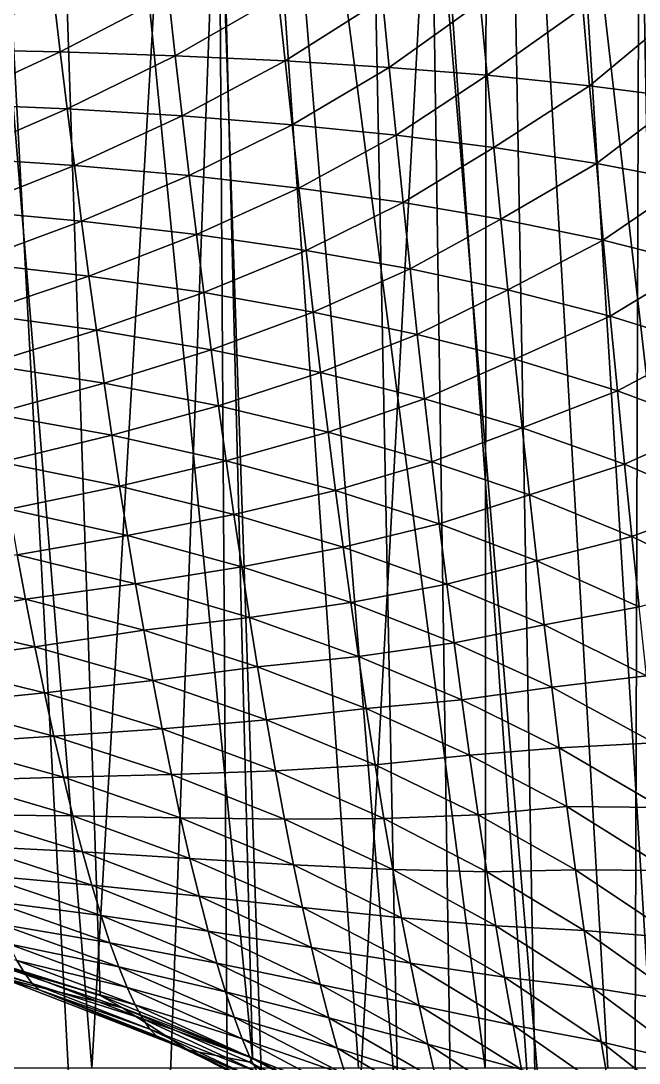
# Model space of a CAD drawing. Extents: x -53 to 3.8, y 0 to 88.2.
# Drawn here: x -9.127 to -7.824, y 65.869 to 68.064 of the extents above; entities that cross this region are included whole.
import ezdxf

# ---------------------------------------------------------------- set-up
doc = ezdxf.new("R2010")
doc.units = 0

msp = doc.modelspace()

# ---------------------------------------------------------------- linework, layer by layer
for points in [[(-8.14642, 71.5725), (-7.88293, 71.8979), (-7.76157, 65.3271)], [(-7.88293, 71.8979), (-3.119, 70.249), (-7.50443, 65.0945)], [(-7.76157, 65.3271), (-7.88293, 71.8979), (-7.50443, 65.0945)], [(-8.44248, 71.2764), (-8.14642, 71.5725), (-8.03799, 65.5368)], [(-8.03799, 65.5368), (-8.14642, 71.5725), (-7.76157, 65.3271)], [(-8.76786, 71.0129), (-8.44248, 71.2764), (-8.33096, 65.7213)], [(-8.33096, 65.7213), (-8.44248, 71.2764), (-8.03799, 65.5368)], [(-9.119, 70.7849), (-8.76786, 71.0129), (-8.63875, 65.8799)], [(-8.63875, 65.8799), (-8.76786, 71.0129), (-8.33096, 65.7213)], [(-9.49205, 70.5948), (-9.119, 70.7849), (-9.29081, 66.1149)], [(-9.29081, 66.1149), (-9.119, 70.7849), (-8.95968, 66.0115)], [(-8.95968, 66.0115), (-9.119, 70.7849), (-8.63875, 65.8799)], [(-9.36716, 65.8584, 13.5658), (-9.33654, 70.249, 12.6447), (-8.97678, 65.8584, 13.0821)], [(-9.33654, 70.249, 12.6447), (-8.72044, 70.249, 11.8605), (-8.97678, 65.8584, 13.0821)], [(-8.97678, 65.8584, 13.0821), (-8.72044, 70.249, 11.8605), (-8.69151, 65.8584, 12.7081)], [(-8.72044, 70.249, 11.8605), (-8.41517, 65.8584, 12.3275), (-8.69151, 65.8584, 12.7081)], [(-8.72044, 70.249, 11.8605), (-8.1479, 65.8584, 11.9405), (-8.41517, 65.8584, 12.3275)], [(-8.72044, 70.249, 11.8605), (-8.14454, 70.249, 11.0463), (-8.1479, 65.8584, 11.9405)], [(-8.14454, 70.249, 11.0463), (-7.88987, 65.8584, 11.5473), (-8.1479, 65.8584, 11.9405)], [(-8.14454, 70.249, 11.0463), (-7.64122, 65.8584, 11.1482), (-7.88987, 65.8584, 11.5473)], [(-8.14454, 70.249, 11.0463), (-7.61027, 70.249, 10.2041), (-7.64122, 65.8584, 11.1482)], [(-8.89899, 63.4733, 19.2805), (-9.1715, 68.5515, 18.4939), (-9.26516, 63.4733, 19.5938)], [(-8.89899, 63.4733, 19.2805), (-8.71176, 68.5454, 18.094), (-9.1715, 68.5515, 18.4939)], [(-8.53923, 63.4733, 18.9598), (-8.71176, 68.5454, 18.094), (-8.89899, 63.4733, 19.2805)], [(-8.53923, 63.4733, 18.9598), (-8.26239, 68.539, 17.6824), (-8.71176, 68.5454, 18.094)], [(-8.18604, 63.4733, 18.632), (-8.26239, 68.539, 17.6824), (-8.53923, 63.4733, 18.9598)], [(-7.83958, 63.4733, 18.2971), (-8.26239, 68.539, 17.6824), (-8.18604, 63.4733, 18.632)], [(-7.82369, 68.5325, 17.2594), (-8.26239, 68.539, 17.6824), (-7.83958, 63.4733, 18.2971)], [(-7.50007, 63.4733, 17.9552), (-7.82369, 68.5325, 17.2594), (-7.83958, 63.4733, 18.2971)], [(-7.39594, 68.5258, 16.8253), (-7.82369, 68.5325, 17.2594), (-7.50007, 63.4733, 17.9552)], [(-9.29547, 68.0032, 4.3633), (-9.05797, 68.1191, 4.50222), (-9.31009, 68.1179, 4.37257)], [(-9.04345, 67.9983, 4.49278), (-9.05797, 68.1191, 4.50222), (-9.29547, 68.0032, 4.3633)], [(-9.04345, 67.9983, 4.49278), (-8.81556, 68.1181, 4.64927), (-9.05797, 68.1191, 4.50222)], [(-8.80114, 67.9904, 4.63953), (-8.81556, 68.1181, 4.64927), (-9.04345, 67.9983, 4.49278)], [(-8.80114, 67.9904, 4.63953), (-8.58404, 68.1151, 4.81292), (-8.81556, 68.1181, 4.64927)], [(-8.5697, 67.9795, 4.80274), (-8.58404, 68.1151, 4.81292), (-8.80114, 67.9904, 4.63953)], [(-8.5697, 67.9795, 4.80274), (-8.36461, 68.1099, 4.99237), (-8.58404, 68.1151, 4.81292)], [(-8.35033, 67.9658, 4.98161), (-8.36461, 68.1099, 4.99237), (-8.5697, 67.9795, 4.80274)], [(-8.35033, 67.9658, 4.98161), (-8.15846, 68.1026, 5.18681), (-8.36461, 68.1099, 4.99237)], [(-8.14422, 67.9493, 5.17535), (-8.15846, 68.1026, 5.18681), (-8.35033, 67.9658, 4.98161)], [(-8.14422, 67.9493, 5.17535), (-7.94226, 68.0919, 5.42422), (-8.15846, 68.1026, 5.18681)], [(-7.92804, 67.9272, 5.4118), (-7.94226, 68.0919, 5.42422), (-8.14422, 67.9493, 5.17535)], [(-7.92804, 67.9272, 5.4118), (-7.74578, 68.0787, 5.67811), (-7.94226, 68.0919, 5.42422)], [(-7.73156, 67.9017, 5.66458), (-7.74578, 68.0787, 5.67811), (-7.92804, 67.9272, 5.4118)], [(-9.2806, 67.8892, 4.34848), (-9.04345, 67.9983, 4.49278), (-9.29547, 68.0032, 4.3633)], [(-9.02872, 67.8783, 4.47749), (-9.04345, 67.9983, 4.49278), (-9.2806, 67.8892, 4.34848)], [(-9.02872, 67.8783, 4.47749), (-8.80114, 67.9904, 4.63953), (-9.04345, 67.9983, 4.49278)], [(-8.78651, 67.8635, 4.62359), (-8.80114, 67.9904, 4.63953), (-9.02872, 67.8783, 4.47749)], [(-8.78651, 67.8635, 4.62359), (-8.5697, 67.9795, 4.80274), (-8.80114, 67.9904, 4.63953)], [(-8.55517, 67.845, 4.78597), (-8.5697, 67.9795, 4.80274), (-8.78651, 67.8635, 4.62359)], [(-8.55517, 67.845, 4.78597), (-8.35033, 67.9658, 4.98161), (-8.5697, 67.9795, 4.80274)], [(-8.33587, 67.8229, 4.96383), (-8.35033, 67.9658, 4.98161), (-8.55517, 67.845, 4.78597)], [(-8.33587, 67.8229, 4.96383), (-8.14422, 67.9493, 5.17535), (-8.35033, 67.9658, 4.98161)], [(-8.12982, 67.7971, 5.15639), (-8.14422, 67.9493, 5.17535), (-8.33587, 67.8229, 4.96383)], [(-8.12982, 67.7971, 5.15639), (-7.92804, 67.9272, 5.4118), (-8.14422, 67.9493, 5.17535)], [(-7.91366, 67.7637, 5.39131), (-7.92804, 67.9272, 5.4118), (-8.12982, 67.7971, 5.15639)], [(-7.91366, 67.7637, 5.39131), (-7.73156, 67.9017, 5.66458), (-7.92804, 67.9272, 5.4118)], [(-7.71718, 67.7262, 5.64236), (-7.73156, 67.9017, 5.66458), (-7.91366, 67.7637, 5.39131)], [(-9.26548, 67.7763, 4.32811), (-9.02872, 67.8783, 4.47749), (-9.2806, 67.8892, 4.34848)], [(-9.01375, 67.7595, 4.45636), (-9.02872, 67.8783, 4.47749), (-9.26548, 67.7763, 4.32811)], [(-9.01375, 67.7595, 4.45636), (-8.78651, 67.8635, 4.62359), (-9.02872, 67.8783, 4.47749)], [(-8.77167, 67.7379, 4.60146), (-8.78651, 67.8635, 4.62359), (-9.01375, 67.7595, 4.45636)], [(-8.77167, 67.7379, 4.60146), (-8.55517, 67.845, 4.78597), (-8.78651, 67.8635, 4.62359)], [(-8.54044, 67.7118, 4.76262), (-8.55517, 67.845, 4.78597), (-8.77167, 67.7379, 4.60146)], [(-8.54044, 67.7118, 4.76262), (-8.33587, 67.8229, 4.96383), (-8.55517, 67.845, 4.78597)], [(-8.32123, 67.6813, 4.93905), (-8.33587, 67.8229, 4.96383), (-8.54044, 67.7118, 4.76262)], [(-8.32123, 67.6813, 4.93905), (-8.12982, 67.7971, 5.15639), (-8.33587, 67.8229, 4.96383)], [(-8.11523, 67.6464, 5.12996), (-8.12982, 67.7971, 5.15639), (-8.32123, 67.6813, 4.93905)], [(-8.11523, 67.6464, 5.12996), (-7.91366, 67.7637, 5.39131), (-8.12982, 67.7971, 5.15639)], [(-9.25007, 67.6648, 4.30221), (-9.01375, 67.7595, 4.45636), (-9.26548, 67.7763, 4.32811)], [(-8.99851, 67.6421, 4.4294), (-9.01375, 67.7595, 4.45636), (-9.25007, 67.6648, 4.30221)], [(-8.99851, 67.6421, 4.4294), (-8.77167, 67.7379, 4.60146), (-9.01375, 67.7595, 4.45636)], [(-7.8991, 67.6019, 5.36276), (-7.91366, 67.7637, 5.39131), (-8.11523, 67.6464, 5.12996)], [(-7.8991, 67.6019, 5.36276), (-7.71718, 67.7262, 5.64236), (-7.91366, 67.7637, 5.39131)], [(-8.75659, 67.6138, 4.57316), (-8.77167, 67.7379, 4.60146), (-8.99851, 67.6421, 4.4294)], [(-8.75659, 67.6138, 4.57316), (-8.54044, 67.7118, 4.76262), (-8.77167, 67.7379, 4.60146)], [(-7.70261, 67.5524, 5.61146), (-7.71718, 67.7262, 5.64236), (-7.8991, 67.6019, 5.36276)], [(-8.52549, 67.5802, 4.73271), (-8.54044, 67.7118, 4.76262), (-8.75659, 67.6138, 4.57316)], [(-8.52549, 67.5802, 4.73271), (-8.32123, 67.6813, 4.93905), (-8.54044, 67.7118, 4.76262)], [(-8.30638, 67.5414, 4.90727), (-8.32123, 67.6813, 4.93905), (-8.52549, 67.5802, 4.73271)], [(-8.30638, 67.5414, 4.90727), (-8.11523, 67.6464, 5.12996), (-8.32123, 67.6813, 4.93905)], [(-9.23435, 67.5548, 4.27084), (-8.99851, 67.6421, 4.4294), (-9.25007, 67.6648, 4.30221)], [(-8.98301, 67.5263, 4.39667), (-8.99851, 67.6421, 4.4294), (-9.23435, 67.5548, 4.27084)], [(-8.98301, 67.5263, 4.39667), (-8.75659, 67.6138, 4.57316), (-8.99851, 67.6421, 4.4294)], [(-8.10045, 67.4976, 5.09606), (-8.11523, 67.6464, 5.12996), (-8.30638, 67.5414, 4.90727)], [(-8.10045, 67.4976, 5.09606), (-7.8991, 67.6019, 5.36276), (-8.11523, 67.6464, 5.12996)], [(-8.74126, 67.4915, 4.53875), (-8.75659, 67.6138, 4.57316), (-8.98301, 67.5263, 4.39667)], [(-8.74126, 67.4915, 4.53875), (-8.52549, 67.5802, 4.73271), (-8.75659, 67.6138, 4.57316)], [(-7.88436, 67.4421, 5.32617), (-7.8991, 67.6019, 5.36276), (-8.10045, 67.4976, 5.09606)], [(-7.88436, 67.4421, 5.32617), (-7.70261, 67.5524, 5.61146), (-7.8991, 67.6019, 5.36276)], [(-8.51031, 67.4505, 4.6963), (-8.52549, 67.5802, 4.73271), (-8.74126, 67.4915, 4.53875)], [(-8.51031, 67.4505, 4.6963), (-8.30638, 67.5414, 4.90727), (-8.52549, 67.5802, 4.73271)], [(-9.21833, 67.4465, 4.23411), (-8.98301, 67.5263, 4.39667), (-9.23435, 67.5548, 4.27084)], [(-7.68786, 67.3808, 5.57189), (-7.70261, 67.5524, 5.61146), (-7.88436, 67.4421, 5.32617)], [(-8.96722, 67.4124, 4.3583), (-8.98301, 67.5263, 4.39667), (-9.21833, 67.4465, 4.23411)], [(-8.96722, 67.4124, 4.3583), (-8.74126, 67.4915, 4.53875), (-8.98301, 67.5263, 4.39667)], [(-8.29131, 67.4036, 4.86857), (-8.30638, 67.5414, 4.90727), (-8.51031, 67.4505, 4.6963)], [(-8.29131, 67.4036, 4.86857), (-8.10045, 67.4976, 5.09606), (-8.30638, 67.5414, 4.90727)], [(-8.72568, 67.3711, 4.49836), (-8.74126, 67.4915, 4.53875), (-8.96722, 67.4124, 4.3583)], [(-8.72568, 67.3711, 4.49836), (-8.51031, 67.4505, 4.6963), (-8.74126, 67.4915, 4.53875)], [(-8.08546, 67.351, 5.05476), (-8.10045, 67.4976, 5.09606), (-8.29131, 67.4036, 4.86857)], [(-8.08546, 67.351, 5.05476), (-7.88436, 67.4421, 5.32617), (-8.10045, 67.4976, 5.09606)], [(-9.20201, 67.3403, 4.19213), (-8.96722, 67.4124, 4.3583), (-9.21833, 67.4465, 4.23411)], [(-8.4949, 67.3229, 4.65354), (-8.51031, 67.4505, 4.6963), (-8.72568, 67.3711, 4.49836)], [(-8.4949, 67.3229, 4.65354), (-8.29131, 67.4036, 4.86857), (-8.51031, 67.4505, 4.6963)], [(-7.86941, 67.2847, 5.28161), (-7.88436, 67.4421, 5.32617), (-8.08546, 67.351, 5.05476)], [(-7.86941, 67.2847, 5.28161), (-7.68786, 67.3808, 5.57189), (-7.88436, 67.4421, 5.32617)], [(-8.95117, 67.3006, 4.31438), (-8.96722, 67.4124, 4.3583), (-9.20201, 67.3403, 4.19213)], [(-8.95117, 67.3006, 4.31438), (-8.72568, 67.3711, 4.49836), (-8.96722, 67.4124, 4.3583)], [(-8.27603, 67.2681, 4.82308), (-8.29131, 67.4036, 4.86857), (-8.4949, 67.3229, 4.65354)], [(-8.27603, 67.2681, 4.82308), (-8.08546, 67.351, 5.05476), (-8.29131, 67.4036, 4.86857)], [(-8.70987, 67.2529, 4.45209), (-8.72568, 67.3711, 4.49836), (-8.95117, 67.3006, 4.31438)], [(-8.70987, 67.2529, 4.45209), (-8.4949, 67.3229, 4.65354), (-8.72568, 67.3711, 4.49836)], [(-7.6729, 67.2117, 5.52371), (-7.68786, 67.3808, 5.57189), (-7.86941, 67.2847, 5.28161)], [(-8.07027, 67.2068, 5.00623), (-8.08546, 67.351, 5.05476), (-8.27603, 67.2681, 4.82308)], [(-8.07027, 67.2068, 5.00623), (-7.86941, 67.2847, 5.28161), (-8.08546, 67.351, 5.05476)], [(-9.18543, 67.2362, 4.145), (-8.95117, 67.3006, 4.31438), (-9.20201, 67.3403, 4.19213)], [(-8.47927, 67.1977, 4.60453), (-8.4949, 67.3229, 4.65354), (-8.70987, 67.2529, 4.45209)], [(-8.47927, 67.1977, 4.60453), (-8.27603, 67.2681, 4.82308), (-8.4949, 67.3229, 4.65354)], [(-8.93489, 67.191, 4.26503), (-8.95117, 67.3006, 4.31438), (-9.18543, 67.2362, 4.145)], [(-8.93489, 67.191, 4.26503), (-8.70987, 67.2529, 4.45209), (-8.95117, 67.3006, 4.31438)], [(-7.85427, 67.1299, 5.22924), (-7.86941, 67.2847, 5.28161), (-8.07027, 67.2068, 5.00623)], [(-7.85427, 67.1299, 5.22924), (-7.6729, 67.2117, 5.52371), (-7.86941, 67.2847, 5.28161)], [(-8.26056, 67.135, 4.77095), (-8.27603, 67.2681, 4.82308), (-8.47927, 67.1977, 4.60453)], [(-8.26056, 67.135, 4.77095), (-8.07027, 67.2068, 5.00623), (-8.27603, 67.2681, 4.82308)], [(-8.69384, 67.1372, 4.40007), (-8.70987, 67.2529, 4.45209), (-8.93489, 67.191, 4.26503)], [(-8.69384, 67.1372, 4.40007), (-8.47927, 67.1977, 4.60453), (-8.70987, 67.2529, 4.45209)], [(-9.16861, 67.1346, 4.09281), (-8.93489, 67.191, 4.26503), (-9.18543, 67.2362, 4.145)], [(-8.46346, 67.075, 4.5494), (-8.47927, 67.1977, 4.60453), (-8.69384, 67.1372, 4.40007)], [(-8.46346, 67.075, 4.5494), (-8.26056, 67.135, 4.77095), (-8.47927, 67.1977, 4.60453)], [(-8.05489, 67.0653, 4.9506), (-8.07027, 67.2068, 5.00623), (-8.26056, 67.135, 4.77095)], [(-8.05489, 67.0653, 4.9506), (-7.85427, 67.1299, 5.22924), (-8.07027, 67.2068, 5.00623)], [(-7.65774, 67.0456, 5.46713), (-7.6729, 67.2117, 5.52371), (-7.85427, 67.1299, 5.22924)], [(-8.91839, 67.084, 4.21035), (-8.93489, 67.191, 4.26503), (-9.16861, 67.1346, 4.09281)], [(-8.91839, 67.084, 4.21035), (-8.69384, 67.1372, 4.40007), (-8.93489, 67.191, 4.26503)], [(-9.15155, 67.0355, 4.03568), (-8.91839, 67.084, 4.21035), (-9.16861, 67.1346, 4.09281)], [(-8.67762, 67.0242, 4.34241), (-8.69384, 67.1372, 4.40007), (-8.91839, 67.084, 4.21035)], [(-8.67762, 67.0242, 4.34241), (-8.46346, 67.075, 4.5494), (-8.69384, 67.1372, 4.40007)], [(-8.24491, 67.0048, 4.71229), (-8.26056, 67.135, 4.77095), (-8.46346, 67.075, 4.5494)], [(-8.24491, 67.0048, 4.71229), (-8.05489, 67.0653, 4.9506), (-8.26056, 67.135, 4.77095)], [(-7.83894, 66.9781, 5.16922), (-7.85427, 67.1299, 5.22924), (-8.05489, 67.0653, 4.9506)], [(-7.83894, 66.9781, 5.16922), (-7.65774, 67.0456, 5.46713), (-7.85427, 67.1299, 5.22924)], [(-8.90169, 66.9798, 4.15045), (-8.91839, 67.084, 4.21035), (-9.15155, 67.0355, 4.03568)], [(-8.90169, 66.9798, 4.15045), (-8.67762, 67.0242, 4.34241), (-8.91839, 67.084, 4.21035)], [(-8.44747, 66.9553, 4.48827), (-8.46346, 67.075, 4.5494), (-8.67762, 67.0242, 4.34241)], [(-8.44747, 66.9553, 4.48827), (-8.24491, 67.0048, 4.71229), (-8.46346, 67.075, 4.5494)], [(-8.03935, 66.9269, 4.88802), (-8.05489, 67.0653, 4.9506), (-8.24491, 67.0048, 4.71229)], [(-8.03935, 66.9269, 4.88802), (-7.83894, 66.9781, 5.16922), (-8.05489, 67.0653, 4.9506)], [(-7.6424, 66.8827, 5.40232), (-7.65774, 67.0456, 5.46713), (-7.83894, 66.9781, 5.16922)], [(-9.15155, 67.0355, 4.03568), (-9.13429, 66.9393, 3.9737), (-8.90169, 66.9798, 4.15045)], [(-8.66123, 66.9141, 4.2792), (-8.67762, 67.0242, 4.34241), (-8.90169, 66.9798, 4.15045)], [(-8.66123, 66.9141, 4.2792), (-8.44747, 66.9553, 4.48827), (-8.67762, 67.0242, 4.34241)], [(-8.2291, 66.8777, 4.64725), (-8.24491, 67.0048, 4.71229), (-8.44747, 66.9553, 4.48827)], [(-8.2291, 66.8777, 4.64725), (-8.03935, 66.9269, 4.88802), (-8.24491, 67.0048, 4.71229)], [(-9.13429, 66.9393, 3.9737), (-8.88481, 66.8785, 4.08543), (-8.90169, 66.9798, 4.15045)], [(-8.90169, 66.9798, 4.15045), (-8.88481, 66.8785, 4.08543), (-8.66123, 66.9141, 4.2792)], [(-7.82346, 66.8296, 5.10173), (-7.83894, 66.9781, 5.16922), (-8.03935, 66.9269, 4.88802)], [(-7.82346, 66.8296, 5.10173), (-7.6424, 66.8827, 5.40232), (-7.83894, 66.9781, 5.16922)], [(-8.43133, 66.8387, 4.42127), (-8.44747, 66.9553, 4.48827), (-8.66123, 66.9141, 4.2792)], [(-8.43133, 66.8387, 4.42127), (-8.2291, 66.8777, 4.64725), (-8.44747, 66.9553, 4.48827)], [(-9.11685, 66.8461, 3.90698), (-9.13429, 66.9393, 3.9737), (-9.37408, 66.9, 3.81202)], [(-8.88481, 66.8785, 4.08543), (-9.13429, 66.9393, 3.9737), (-9.11685, 66.8461, 3.90698)], [(-8.88481, 66.8785, 4.08543), (-8.64468, 66.8071, 4.21058), (-8.66123, 66.9141, 4.2792)], [(-8.66123, 66.9141, 4.2792), (-8.64468, 66.8071, 4.21058), (-8.43133, 66.8387, 4.42127)], [(-8.02366, 66.7917, 4.81863), (-8.03935, 66.9269, 4.88802), (-8.2291, 66.8777, 4.64725)], [(-8.02366, 66.7917, 4.81863), (-7.82346, 66.8296, 5.10173), (-8.03935, 66.9269, 4.88802)], [(-9.35374, 66.8038, 3.73483), (-9.11685, 66.8461, 3.90698), (-9.37408, 66.9, 3.81202)], [(-8.88481, 66.8785, 4.08543), (-9.11685, 66.8461, 3.90698), (-8.86778, 66.7805, 4.0154)], [(-8.86778, 66.7805, 4.0154), (-8.64468, 66.8071, 4.21058), (-8.88481, 66.8785, 4.08543)], [(-8.21315, 66.7539, 4.57595), (-8.2291, 66.8777, 4.64725), (-8.43133, 66.8387, 4.42127)], [(-8.21315, 66.7539, 4.57595), (-8.02366, 66.7917, 4.81863), (-8.2291, 66.8777, 4.64725)], [(-9.09706, 66.7453, 3.82648), (-9.11685, 66.8461, 3.90698), (-9.35374, 66.8038, 3.73483)], [(-9.11685, 66.8461, 3.90698), (-9.09706, 66.7453, 3.82648), (-8.86778, 66.7805, 4.0154)], [(-8.64468, 66.8071, 4.21058), (-8.41506, 66.7254, 4.3485), (-8.43133, 66.8387, 4.42127)], [(-8.43133, 66.8387, 4.42127), (-8.41506, 66.7254, 4.3485), (-8.21315, 66.7539, 4.57595)], [(-7.80783, 66.6846, 5.02691), (-7.82346, 66.8296, 5.10173), (-8.02366, 66.7917, 4.81863)], [(-9.33318, 66.7118, 3.6522), (-9.09706, 66.7453, 3.82648), (-9.35374, 66.8038, 3.73483)], [(-8.628, 66.7036, 4.13665), (-8.64468, 66.8071, 4.21058), (-8.86778, 66.7805, 4.0154)], [(-8.628, 66.7036, 4.13665), (-8.41506, 66.7254, 4.3485), (-8.64468, 66.8071, 4.21058)], [(-8.86778, 66.7805, 4.0154), (-9.09706, 66.7453, 3.82648), (-8.84848, 66.6744, 3.93088)], [(-8.84848, 66.6744, 3.93088), (-8.628, 66.7036, 4.13665), (-8.86778, 66.7805, 4.0154)], [(-8.00785, 66.6602, 4.74257), (-8.02366, 66.7917, 4.81863), (-8.21315, 66.7539, 4.57595)], [(-8.00785, 66.6602, 4.74257), (-7.80783, 66.6846, 5.02691), (-8.02366, 66.7917, 4.81863)], [(-9.07709, 66.6489, 3.74028), (-9.09706, 66.7453, 3.82648), (-9.33318, 66.7118, 3.6522)], [(-9.07709, 66.6489, 3.74028), (-8.84848, 66.6744, 3.93088), (-9.09706, 66.7453, 3.82648)], [(-8.41506, 66.7254, 4.3485), (-8.19709, 66.6337, 4.49852), (-8.21315, 66.7539, 4.57595)], [(-8.21315, 66.7539, 4.57595), (-8.19709, 66.6337, 4.49852), (-8.00785, 66.6602, 4.74257)], [(-9.31245, 66.6244, 3.5643), (-9.07709, 66.6489, 3.74028), (-9.33318, 66.7118, 3.6522)], [(-8.39867, 66.6157, 4.2701), (-8.41506, 66.7254, 4.3485), (-8.628, 66.7036, 4.13665)], [(-8.39867, 66.6157, 4.2701), (-8.19709, 66.6337, 4.49852), (-8.41506, 66.7254, 4.3485)], [(-8.60913, 66.5916, 4.0474), (-8.628, 66.7036, 4.13665), (-8.84848, 66.6744, 3.93088)], [(-8.60913, 66.5916, 4.0474), (-8.39867, 66.6157, 4.2701), (-8.628, 66.7036, 4.13665)], [(-8.82903, 66.573, 3.84031), (-8.84848, 66.6744, 3.93088), (-9.07709, 66.6489, 3.74028)], [(-8.82903, 66.573, 3.84031), (-8.60913, 66.5916, 4.0474), (-8.84848, 66.6744, 3.93088)], [(-7.79208, 66.5436, 4.94492), (-7.80783, 66.6846, 5.02691), (-8.00785, 66.6602, 4.74257)], [(-9.05699, 66.5573, 3.6485), (-9.07709, 66.6489, 3.74028), (-9.31245, 66.6244, 3.5643)], [(-9.05699, 66.5573, 3.6485), (-8.82903, 66.573, 3.84031), (-9.07709, 66.6489, 3.74028)], [(-8.19709, 66.6337, 4.49852), (-7.99192, 66.5325, 4.65999), (-8.00785, 66.6602, 4.74257)], [(-8.00785, 66.6602, 4.74257), (-7.99192, 66.5325, 4.65999), (-7.79208, 66.5436, 4.94492)], [(-9.29165, 66.5418, 3.47132), (-9.05699, 66.5573, 3.6485), (-9.31245, 66.6244, 3.5643)], [(-8.18092, 66.5174, 4.4151), (-8.19709, 66.6337, 4.49852), (-8.39867, 66.6157, 4.2701)], [(-8.18092, 66.5174, 4.4151), (-7.99192, 66.5325, 4.65999), (-8.19709, 66.6337, 4.49852)], [(-8.38014, 66.4972, 4.17544), (-8.39867, 66.6157, 4.2701), (-8.60913, 66.5916, 4.0474)], [(-8.38014, 66.4972, 4.17544), (-8.18092, 66.5174, 4.4151), (-8.39867, 66.6157, 4.2701)], [(-8.59014, 66.4845, 3.95174), (-8.60913, 66.5916, 4.0474), (-8.82903, 66.573, 3.84031)], [(-8.59014, 66.4845, 3.95174), (-8.38014, 66.4972, 4.17544), (-8.60913, 66.5916, 4.0474)], [(-9.03683, 66.4707, 3.55136), (-9.05699, 66.5573, 3.6485), (-9.29165, 66.5418, 3.47132)], [(-8.80948, 66.4766, 3.74386), (-8.82903, 66.573, 3.84031), (-9.05699, 66.5573, 3.6485)], [(-9.03683, 66.4707, 3.55136), (-8.80948, 66.4766, 3.74386), (-9.05699, 66.5573, 3.6485)], [(-8.80948, 66.4766, 3.74386), (-8.59014, 66.4845, 3.95174), (-8.82903, 66.573, 3.84031)], [(-9.27086, 66.4642, 3.37354), (-9.03683, 66.4707, 3.55136), (-9.29165, 66.5418, 3.47132)], [(-7.99192, 66.5325, 4.65999), (-7.77622, 66.4069, 4.85592), (-7.79208, 66.5436, 4.94492)], [(-8.16266, 66.3918, 4.31439), (-8.18092, 66.5174, 4.4151), (-8.38014, 66.4972, 4.17544)], [(-7.97591, 66.4091, 4.57102), (-7.99192, 66.5325, 4.65999), (-8.18092, 66.5174, 4.4151)], [(-8.16266, 66.3918, 4.31439), (-7.97591, 66.4091, 4.57102), (-8.18092, 66.5174, 4.4151)], [(-7.97591, 66.4091, 4.57102), (-7.77622, 66.4069, 4.85592), (-7.99192, 66.5325, 4.65999)], [(-8.36153, 66.3839, 4.07398), (-8.38014, 66.4972, 4.17544), (-8.59014, 66.4845, 3.95174)], [(-8.36153, 66.3839, 4.07398), (-8.16266, 66.3918, 4.31439), (-8.38014, 66.4972, 4.17544)], [(-9.01672, 66.3893, 3.44915), (-9.03683, 66.4707, 3.55136), (-9.27086, 66.4642, 3.37354)], [(-8.78991, 66.3854, 3.64174), (-8.80948, 66.4766, 3.74386), (-9.03683, 66.4707, 3.55136)], [(-9.01672, 66.3893, 3.44915), (-8.78991, 66.3854, 3.64174), (-9.03683, 66.4707, 3.55136)], [(-8.57106, 66.3827, 3.84985), (-8.59014, 66.4845, 3.95174), (-8.80948, 66.4766, 3.74386)], [(-8.78991, 66.3854, 3.64174), (-8.57106, 66.3827, 3.84985), (-8.80948, 66.4766, 3.74386)], [(-8.57106, 66.3827, 3.84985), (-8.36153, 66.3839, 4.07398), (-8.59014, 66.4845, 3.95174)], [(-9.25021, 66.392, 3.27124), (-9.01672, 66.3893, 3.44915), (-9.27086, 66.4642, 3.37354)], [(-7.95783, 66.2757, 4.46364), (-7.97591, 66.4091, 4.57102), (-8.16266, 66.3918, 4.31439)], [(-7.76028, 66.2746, 4.76007), (-7.77622, 66.4069, 4.85592), (-7.97591, 66.4091, 4.57102)], [(-7.95783, 66.2757, 4.46364), (-7.76028, 66.2746, 4.76007), (-7.97591, 66.4091, 4.57102)], [(-8.99676, 66.3136, 3.34215), (-9.01672, 66.3893, 3.44915), (-9.25021, 66.392, 3.27124)], [(-9.22979, 66.3254, 3.16469), (-8.99676, 66.3136, 3.34215), (-9.25021, 66.392, 3.27124)], [(-8.7704, 66.2998, 3.53424), (-8.78991, 66.3854, 3.64174), (-9.01672, 66.3893, 3.44915)], [(-8.99676, 66.3136, 3.34215), (-8.7704, 66.2998, 3.53424), (-9.01672, 66.3893, 3.44915)], [(-8.55199, 66.2865, 3.74194), (-8.57106, 66.3827, 3.84985), (-8.78991, 66.3854, 3.64174)], [(-8.7704, 66.2998, 3.53424), (-8.55199, 66.2865, 3.74194), (-8.78991, 66.3854, 3.64174)], [(-8.34285, 66.2763, 3.9659), (-8.36153, 66.3839, 4.07398), (-8.57106, 66.3827, 3.84985)], [(-8.55199, 66.2865, 3.74194), (-8.34285, 66.2763, 3.9659), (-8.57106, 66.3827, 3.84985)], [(-8.14433, 66.2717, 4.20645), (-8.16266, 66.3918, 4.31439), (-8.36153, 66.3839, 4.07398)], [(-8.34285, 66.2763, 3.9659), (-8.14433, 66.2717, 4.20645), (-8.36153, 66.3839, 4.07398)], [(-8.14433, 66.2717, 4.20645), (-7.95783, 66.2757, 4.46364), (-8.16266, 66.3918, 4.31439)], [(-8.97705, 66.2436, 3.23064), (-8.99676, 66.3136, 3.34215), (-9.22979, 66.3254, 3.16469)], [(-9.2097, 66.2646, 3.05418), (-8.97705, 66.2436, 3.23064), (-9.22979, 66.3254, 3.16469)], [(-8.75106, 66.2201, 3.42166), (-8.7704, 66.2998, 3.53424), (-8.99676, 66.3136, 3.34215)], [(-8.97705, 66.2436, 3.23064), (-8.75106, 66.2201, 3.42166), (-8.99676, 66.3136, 3.34215)], [(-8.53301, 66.1962, 3.62833), (-8.55199, 66.2865, 3.74194), (-8.7704, 66.2998, 3.53424)], [(-8.75106, 66.2201, 3.42166), (-8.53301, 66.1962, 3.62833), (-8.7704, 66.2998, 3.53424)], [(-8.32419, 66.1745, 3.85145), (-8.34285, 66.2763, 3.9659), (-8.55199, 66.2865, 3.74194)], [(-8.53301, 66.1962, 3.62833), (-8.32419, 66.1745, 3.85145), (-8.55199, 66.2865, 3.74194)], [(-8.12596, 66.1577, 4.09149), (-8.14433, 66.2717, 4.20645), (-8.34285, 66.2763, 3.9659)], [(-8.32419, 66.1745, 3.85145), (-8.12596, 66.1577, 4.09149), (-8.34285, 66.2763, 3.9659)], [(-7.93969, 66.1483, 4.34858), (-7.95783, 66.2757, 4.46364), (-8.14433, 66.2717, 4.20645)], [(-8.12596, 66.1577, 4.09149), (-7.93969, 66.1483, 4.34858), (-8.14433, 66.2717, 4.20645)], [(-7.74228, 66.1319, 4.64442), (-7.76028, 66.2746, 4.76007), (-7.95783, 66.2757, 4.46364)], [(-7.93969, 66.1483, 4.34858), (-7.74228, 66.1319, 4.64442), (-7.95783, 66.2757, 4.46364)], [(-8.95769, 66.1798, 3.11493), (-8.97705, 66.2436, 3.23064), (-9.2097, 66.2646, 3.05418)], [(-9.19007, 66.21, 2.93997), (-8.95769, 66.1798, 3.11493), (-9.2097, 66.2646, 3.05418)], [(-8.73199, 66.1465, 3.30432), (-8.75106, 66.2201, 3.42166), (-8.97705, 66.2436, 3.23064)], [(-8.95769, 66.1798, 3.11493), (-8.73199, 66.1465, 3.30432), (-8.97705, 66.2436, 3.23064)], [(-8.93878, 66.1224, 2.99529), (-8.95769, 66.1798, 3.11493), (-9.19007, 66.21, 2.93997)], [(-9.17098, 66.1616, 2.82235), (-8.93878, 66.1224, 2.99529), (-9.19007, 66.21, 2.93997)], [(-8.5142, 66.1121, 3.50935), (-8.53301, 66.1962, 3.62833), (-8.75106, 66.2201, 3.42166)], [(-8.73199, 66.1465, 3.30432), (-8.5142, 66.1121, 3.50935), (-8.75106, 66.2201, 3.42166)], [(-8.30563, 66.0791, 3.73096), (-8.32419, 66.1745, 3.85145), (-8.53301, 66.1962, 3.62833)], [(-8.5142, 66.1121, 3.50935), (-8.30563, 66.0791, 3.73096), (-8.53301, 66.1962, 3.62833)], [(-8.71327, 66.0794, 3.18251), (-8.73199, 66.1465, 3.30432), (-8.95769, 66.1798, 3.11493)], [(-8.93878, 66.1224, 2.99529), (-8.71327, 66.0794, 3.18251), (-8.95769, 66.1798, 3.11493)], [(-8.10761, 66.05, 3.96976), (-8.12596, 66.1577, 4.09149), (-8.32419, 66.1745, 3.85145)], [(-8.30563, 66.0791, 3.73096), (-8.10761, 66.05, 3.96976), (-8.32419, 66.1745, 3.85145)], [(-8.92041, 66.0717, 2.872), (-8.93878, 66.1224, 2.99529), (-9.17098, 66.1616, 2.82235)], [(-9.15254, 66.12, 2.7016), (-8.92041, 66.0717, 2.872), (-9.17098, 66.1616, 2.82235)], [(-8.49568, 66.0346, 3.38532), (-8.5142, 66.1121, 3.50935), (-8.73199, 66.1465, 3.30432)], [(-8.71327, 66.0794, 3.18251), (-8.49568, 66.0346, 3.38532), (-8.73199, 66.1465, 3.30432)], [(-7.92151, 66.0274, 4.22605), (-7.93969, 66.1483, 4.34858), (-8.12596, 66.1577, 4.09149)], [(-8.10761, 66.05, 3.96976), (-7.92151, 66.0274, 4.22605), (-8.12596, 66.1577, 4.09149)], [(-7.72424, 65.9957, 4.52055), (-7.74228, 66.1319, 4.64442), (-7.93969, 66.1483, 4.34858)], [(-7.92151, 66.0274, 4.22605), (-7.72424, 65.9957, 4.52055), (-7.93969, 66.1483, 4.34858)], [(-9.37275, 66.1357, 2.42321), (-9.35637, 66.116, 2.3009), (-9.11819, 66.0572, 2.45222)], [(-9.1349, 66.0851, 2.57808), (-9.37275, 66.1357, 2.42321), (-9.11819, 66.0572, 2.45222)], [(-8.9027, 66.0279, 2.74537), (-8.92041, 66.0717, 2.872), (-9.15254, 66.12, 2.7016)], [(-9.1349, 66.0851, 2.57808), (-8.9027, 66.0279, 2.74537), (-9.15254, 66.12, 2.7016)], [(-8.695, 66.019, 3.05652), (-8.71327, 66.0794, 3.18251), (-8.93878, 66.1224, 2.99529)], [(-8.92041, 66.0717, 2.872), (-8.695, 66.019, 3.05652), (-8.93878, 66.1224, 2.99529)], [(-9.35637, 66.116, 2.3009), (-9.34121, 66.1033, 2.17722), (-9.10253, 66.0365, 2.32444)], [(-9.11819, 66.0572, 2.45222), (-9.35637, 66.116, 2.3009), (-9.10253, 66.0365, 2.32444)], [(-9.34121, 66.1033, 2.17722), (-9.16901, 66.0494, 2.06022), (-9.08806, 66.0231, 2.19515)], [(-9.10253, 66.0365, 2.32444), (-9.34121, 66.1033, 2.17722), (-9.08806, 66.0231, 2.19515)], [(-9.18849, 66.0794, 0.47983), (-9.29081, 66.1149), (-8.95968, 66.0115)], [(-8.28727, 65.9903, 3.60478), (-8.30563, 66.0791, 3.73096), (-8.5142, 66.1121, 3.50935)], [(-8.49568, 66.0346, 3.38532), (-8.28727, 65.9903, 3.60478), (-8.5142, 66.1121, 3.50935)], [(-9.18849, 66.0794, 0.47983), (-8.91234, 65.9852, 0.49311), (-9.16901, 66.0494, 2.06022)], [(-9.18849, 66.0794, 0.47983), (-8.95968, 66.0115), (-8.91234, 65.9852, 0.49311)], [(-8.88576, 65.9913, 2.61579), (-8.9027, 66.0279, 2.74537), (-9.1349, 66.0851, 2.57808)], [(-9.11819, 66.0572, 2.45222), (-8.88576, 65.9913, 2.61579), (-9.1349, 66.0851, 2.57808)], [(-8.47751, 65.9638, 3.25655), (-8.49568, 66.0346, 3.38532), (-8.71327, 66.0794, 3.18251)], [(-8.695, 66.019, 3.05652), (-8.47751, 65.9638, 3.25655), (-8.71327, 66.0794, 3.18251)], [(-8.08939, 65.949, 3.84164), (-8.10761, 66.05, 3.96976), (-8.30563, 66.0791, 3.73096)], [(-8.28727, 65.9903, 3.60478), (-8.08939, 65.949, 3.84164), (-8.30563, 66.0791, 3.73096)], [(-8.86973, 65.962, 2.48369), (-8.88576, 65.9913, 2.61579), (-9.11819, 66.0572, 2.45222)], [(-9.10253, 66.0365, 2.32444), (-8.86973, 65.962, 2.48369), (-9.11819, 66.0572, 2.45222)], [(-8.67728, 65.9656, 2.92667), (-8.695, 66.019, 3.05652), (-8.92041, 66.0717, 2.872)], [(-8.9027, 66.0279, 2.74537), (-8.67728, 65.9656, 2.92667), (-8.92041, 66.0717, 2.872)], [(-9.16901, 66.0494, 2.06022), (-8.91234, 65.9852, 0.49311), (-8.77532, 65.8965, 2.07925)], [(-9.08806, 66.0231, 2.19515), (-9.16901, 66.0494, 2.06022), (-8.77532, 65.8965, 2.07925)], [(-8.85474, 65.9402, 2.34951), (-8.86973, 65.962, 2.48369), (-9.10253, 66.0365, 2.32444)], [(-9.08806, 66.0231, 2.19515), (-8.85474, 65.9402, 2.34951), (-9.10253, 66.0365, 2.32444)], [(-8.2692, 65.9084, 3.47324), (-8.28727, 65.9903, 3.60478), (-8.49568, 66.0346, 3.38532)], [(-8.47751, 65.9638, 3.25655), (-8.2692, 65.9084, 3.47324), (-8.49568, 66.0346, 3.38532)], [(-7.90338, 65.9134, 4.09635), (-7.92151, 66.0274, 4.22605), (-8.10761, 66.05, 3.96976)], [(-8.08939, 65.949, 3.84164), (-7.90338, 65.9134, 4.09635), (-8.10761, 66.05, 3.96976)], [(-8.84091, 65.9261, 2.2137), (-8.85474, 65.9402, 2.34951), (-9.08806, 66.0231, 2.19515)], [(-8.77532, 65.8965, 2.07925), (-8.84091, 65.9261, 2.2137), (-9.08806, 66.0231, 2.19515)], [(-8.91234, 65.9852, 0.49311), (-8.95968, 66.0115), (-8.63875, 65.8799)], [(-8.6602, 65.9196, 2.79326), (-8.67728, 65.9656, 2.92667), (-8.9027, 66.0279, 2.74537)], [(-8.88576, 65.9913, 2.61579), (-8.6602, 65.9196, 2.79326), (-8.9027, 66.0279, 2.74537)], [(-8.4598, 65.9002, 3.12336), (-8.47751, 65.9638, 3.25655), (-8.695, 66.019, 3.05652)], [(-8.67728, 65.9656, 2.92667), (-8.4598, 65.9002, 3.12336), (-8.695, 66.019, 3.05652)], [(-7.70616, 65.8665, 4.38868), (-7.72424, 65.9957, 4.52055), (-7.92151, 66.0274, 4.22605)], [(-7.90338, 65.9134, 4.09635), (-7.70616, 65.8665, 4.38868), (-7.92151, 66.0274, 4.22605)], [(-8.6439, 65.8811, 2.6567), (-8.6602, 65.9196, 2.79326), (-8.88576, 65.9913, 2.61579)], [(-8.86973, 65.962, 2.48369), (-8.6439, 65.8811, 2.6567), (-8.88576, 65.9913, 2.61579)], [(-8.07137, 65.8551, 3.70749), (-8.08939, 65.949, 3.84164), (-8.28727, 65.9903, 3.60478)], [(-8.2692, 65.9084, 3.47324), (-8.07137, 65.8551, 3.70749), (-8.28727, 65.9903, 3.60478)], [(-8.91234, 65.9852, 0.49311), (-8.63875, 65.8799), (-8.64385, 65.8709, 0.50603)], [(-8.77532, 65.8965, 2.07925), (-8.91234, 65.9852, 0.49311), (-8.64385, 65.8709, 0.50603)], [(-8.44264, 65.844, 2.98607), (-8.4598, 65.9002, 3.12336), (-8.67728, 65.9656, 2.92667)], [(-8.6602, 65.9196, 2.79326), (-8.44264, 65.844, 2.98607), (-8.67728, 65.9656, 2.92667)], [(-8.62848, 65.8503, 2.51745), (-8.6439, 65.8811, 2.6567), (-8.86973, 65.962, 2.48369)], [(-8.85474, 65.9402, 2.34951), (-8.62848, 65.8503, 2.51745), (-8.86973, 65.962, 2.48369)], [(-8.25149, 65.8338, 3.33669), (-8.2692, 65.9084, 3.47324), (-8.47751, 65.9638, 3.25655)], [(-8.4598, 65.9002, 3.12336), (-8.25149, 65.8338, 3.33669), (-8.47751, 65.9638, 3.25655)], [(-7.88537, 65.8065, 3.95989), (-7.90338, 65.9134, 4.09635), (-8.08939, 65.949, 3.84164)], [(-8.07137, 65.8551, 3.70749), (-7.88537, 65.8065, 3.95989), (-8.08939, 65.949, 3.84164)], [(-8.61409, 65.8275, 2.37599), (-8.62848, 65.8503, 2.51745), (-8.85474, 65.9402, 2.34951)], [(-8.84091, 65.9261, 2.2137), (-8.61409, 65.8275, 2.37599), (-8.85474, 65.9402, 2.34951)], [(-8.60083, 65.8128, 2.23277), (-8.84091, 65.9261, 2.2137), (-8.77532, 65.8965, 2.07925)], [(-8.60083, 65.8128, 2.23277), (-8.61409, 65.8275, 2.37599), (-8.84091, 65.9261, 2.2137)], [(-8.42611, 65.7956, 2.845), (-8.44264, 65.844, 2.98607), (-8.6602, 65.9196, 2.79326)], [(-8.6439, 65.8811, 2.6567), (-8.42611, 65.7956, 2.845), (-8.6602, 65.9196, 2.79326)], [(-8.23424, 65.7667, 3.19546), (-8.25149, 65.8338, 3.33669), (-8.4598, 65.9002, 3.12336)], [(-8.44264, 65.844, 2.98607), (-8.23424, 65.7667, 3.19546), (-8.4598, 65.9002, 3.12336)], [(-8.05364, 65.7686, 3.56767), (-8.07137, 65.8551, 3.70749), (-8.2692, 65.9084, 3.47324)], [(-8.25149, 65.8338, 3.33669), (-8.05364, 65.7686, 3.56767), (-8.2692, 65.9084, 3.47324)], [(-7.68813, 65.7447, 4.24916), (-7.70616, 65.8665, 4.38868), (-7.90338, 65.9134, 4.09635)], [(-7.88537, 65.8065, 3.95989), (-7.68813, 65.7447, 4.24916), (-7.90338, 65.9134, 4.09635)], [(-8.64385, 65.8709, 0.50603), (-8.39995, 65.7028, 2.09738), (-8.77532, 65.8965, 2.07925)], [(-8.39995, 65.7028, 2.09738), (-8.60083, 65.8128, 2.23277), (-8.77532, 65.8965, 2.07925)], [(-8.41035, 65.7552, 2.7006), (-8.42611, 65.7956, 2.845), (-8.6439, 65.8811, 2.6567)], [(-8.62848, 65.8503, 2.51745), (-8.41035, 65.7552, 2.7006), (-8.6439, 65.8811, 2.6567)], [(-8.64385, 65.8709, 0.50603), (-8.63875, 65.8799), (-8.3844, 65.7373, 0.51852)], [(-8.63875, 65.8799), (-8.33096, 65.7213), (-8.3844, 65.7373, 0.51852)], [(-8.3844, 65.7373, 0.51852), (-8.39995, 65.7028, 2.09738), (-8.64385, 65.8709, 0.50603)]]:
    msp.add_3dface(points)

doc.saveas('drawing.dxf')
